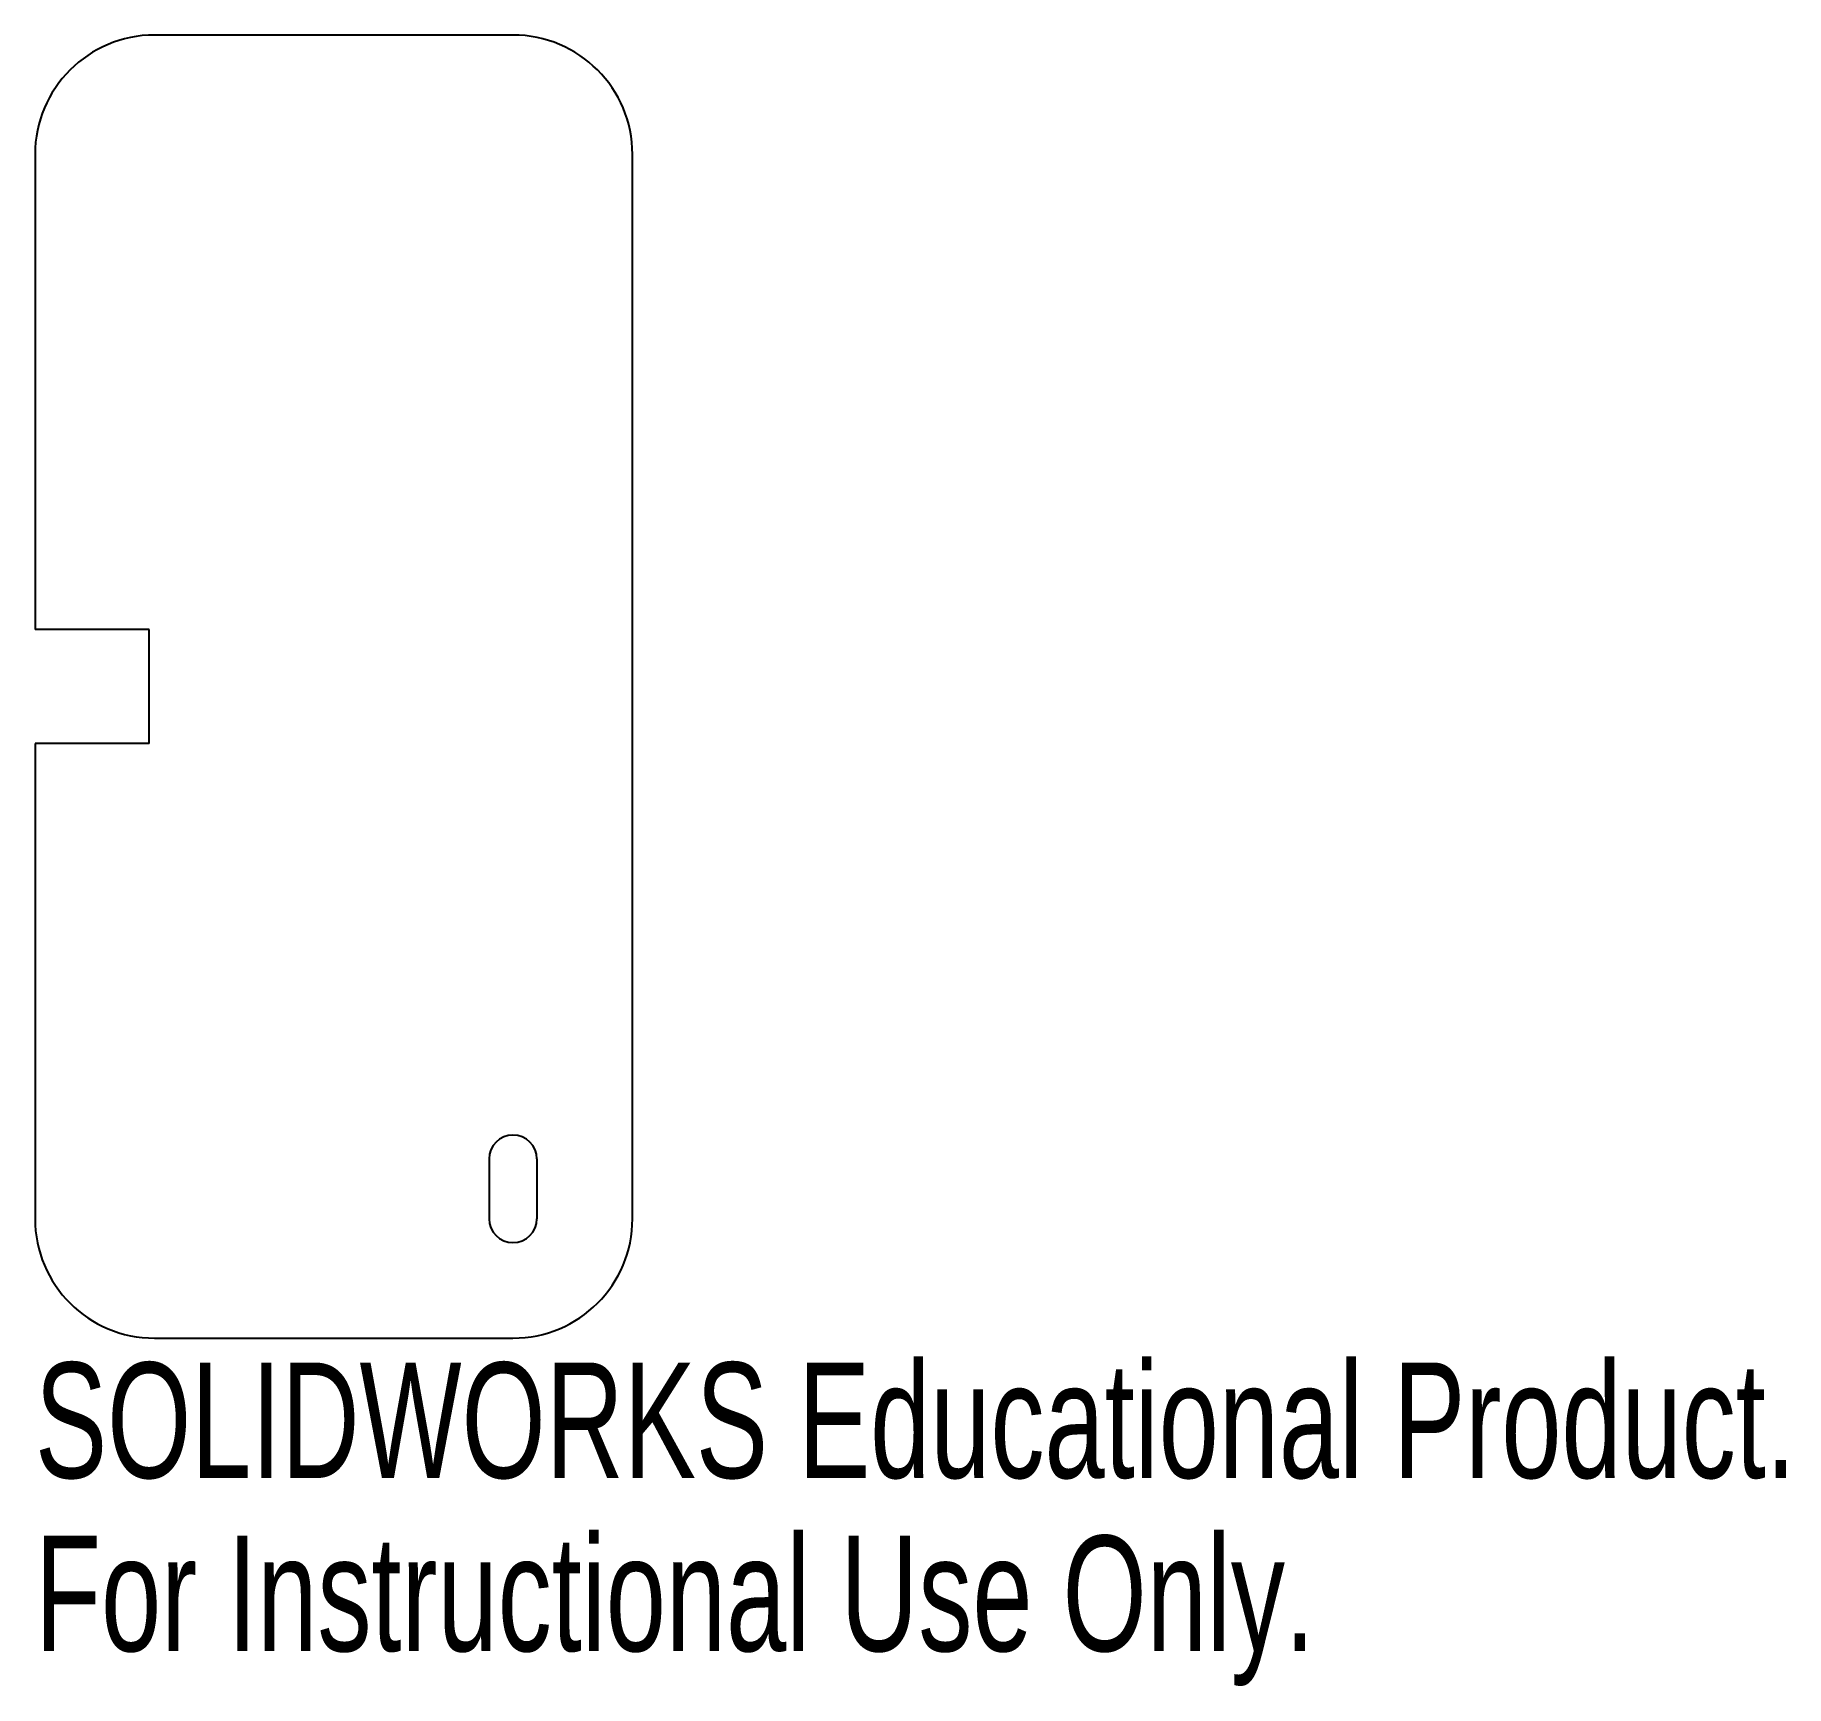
# Model space of a CAD drawing. Header units: millimetres. Extents: x -4.6 to 68.7, y -19.3 to 49.8.
import ezdxf

# ---------------------------------------------------------------- set-up
doc = ezdxf.new("R2010")
doc.units = ezdxf.units.MM
doc.styles.add('SLDTEXTSTYLE0', font='TXT', dxfattribs={"width": 0.7})

msp = doc.modelspace()

# ---------------------------------------------------------------- linework, layer by layer
at = {"color": 7, "linetype": 'Continuous', "lineweight": 25}
for p, q in [((15.45, 49.775), (0.45, 49.775)), ((-4.55, 44.775), (-4.55, 24.888)), ((20.45, 0.225), (20.45, 44.775)), ((0.225, 24.888), (-4.55, 24.888)), ((0.225, 20.112), (0.225, 24.888)), ((0.225, 20.112), (-4.55, 20.112)), ((-4.55, 20.112), (-4.55, 0.225)), ((14.45, 2.725), (14.45, 0.225)), ((16.45, 2.725), (16.45, 0.225)), ((0.45, -4.775), (15.45, -4.775))]:
    msp.add_line(p, q, dxfattribs=at)
for centre, radius, start, end in [((0.45, 44.775), 5, 90, 180), ((15.45, 44.775), 5, 0, 90), ((15.45, 2.725), 1, 0, 180), ((0.45, 0.225), 5, 180, 270), ((15.45, 0.225), 1, 180, 0), ((15.45, 0.225), 5, 270, 0)]:
    msp.add_arc(centre, radius, start, end, dxfattribs=at)

# ---------------------------------------------------------------- texts
at = {"color": 7, "linetype": 'Continuous', "char_height": 4.83362, "attachment_point": 1, "style": 'SLDTEXTSTYLE0'}
for s, insert in [('SOLIDWORKS Educational Product.', (-4.55, -5.795)), ('For Instructional Use Only.', (-4.55, -13.045))]:
    msp.add_mtext(s, dxfattribs=dict(at, insert=insert))

doc.saveas('drawing.dxf')
